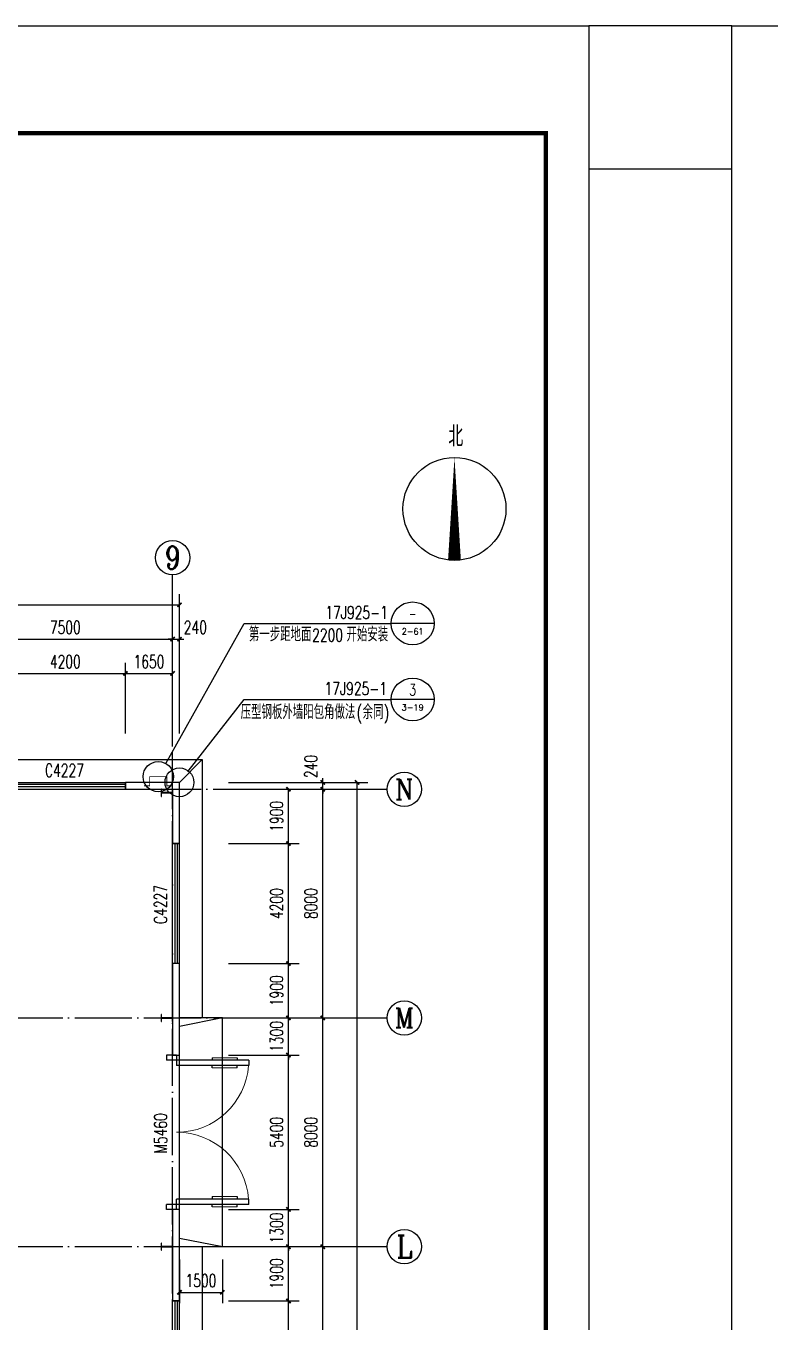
# Model space of a CAD drawing. Extents: x 14586673 to 15379323, y -344170 to -118775.
# Drawn here: x 14746495 to 14772514, y -226859 to -181520 of the extents above; entities that cross this region are included whole.
import ezdxf
from ezdxf.enums import TextEntityAlignment as Align

# ---------------------------------------------------------------- set-up
doc = ezdxf.new("R2010")
doc.units = 0
doc.header["$LTSCALE"] = 1000
doc.header["$MEASUREMENT"] = 0
doc.linetypes.add('DOTE', pattern=[2.42, 2, -0.2, 0.02, -0.2])
for name, color, linetype in [('AXIS', 3, 'Continuous'), ('AXIS_TEXT', 7, 'Continuous'), ('COLUMN', 2, 'Continuous'), ('DIM_IDEN', 3, 'Continuous'), ('DIM_LEAD', 3, 'Continuous'), ('DIM_SYMB', 3, 'Continuous'), ('DOTE', 1, 'DOTE'), ('PUB_DIM', 3, 'Continuous'), ('PUB_TEXT', 7, 'Continuous'), ('TK', 4, 'Continuous'), ('WALL-PARAPET', 6, 'Continuous'), ('WINDOW', 4, 'Continuous'), ('WINDOW_TEXT', 7, 'Continuous')]:
    doc.layers.add(name, color=color, linetype=linetype)
doc.styles.add('_TCH_AXIS', font='COMPLEX', dxfattribs={"bigfont": 'GBCBIG'})
doc.styles.add('_TCH_DIM', font='SIMPLEX', dxfattribs={"bigfont": 'GBCBIG'})
doc.styles.add('_TCH_DIM_T3', font='SIMPLEX', dxfattribs={"width": 0.705882, "bigfont": 'GBCBIG'})
doc.styles.add('_TCH_LABEL', font='COMPLEX', dxfattribs={"bigfont": 'GBCBIG'})
doc.styles.add('_TCH_WINDOW', font='SIMPLEX', dxfattribs={"height": 3.5, "bigfont": 'GBCBIG'})
doc.styles.add('COMPLEX', font='COMPLEX')
doc.dimstyles.new('_TCH_ARCH&&150', dxfattribs={"dimtxt": 446.25, "dimasz": 150, "dimexe": 375, "dimexo": 450, "dimgap": 189.375, "dimtad": 1, "dimdec": 0, "dimzin": 0, "dimdsep": 46, "dimtxsty": '_TCH_DIM_T3', "dimblk": 'ARCHTICK', "dimcen": 0.09, "dimclrt": 7, "dimazin": 2, "dimtfac": 1, "dimtdec": 0, "dimtix": 1, "dimtmove": 2, "dimatfit": 3, "dimfxl": 0, "dimtolj": 1, "dimtzin": 0, "dimarcsym": 0})

# ---------------------------------------------------------------- blocks, each defined once
blk = doc.blocks.new('A$C797E1D2B')
at = {"layer": 'COLUMN'}
h = blk.add_hatch(color=256, dxfattribs=at)
h.paths.add_polyline_path([(125, 400), (250, 400), (250, 388), (130, 388), (130, 200), (125, 200)])
h.paths.add_polyline_path([(0, 400), (125, 400), (125, 200), (120, 200), (120, 388), (0, 388)])
h.paths.add_polyline_path([(0, 12), (120, 12), (120, 200), (125, 200), (125, 0), (0, 0)])
h.paths.add_polyline_path([(125, 200), (130, 200), (130, 12), (250, 12), (250, 0), (125, 0)])
blk.add_lwpolyline([(250, 0), (250, 12), (130, 12), (130, 388), (250, 388), (250, 400), (0, 400), (0, 388), (120, 388), (120, 12), (0, 12), (0, 0)], close=True, dxfattribs=at)
blk = doc.blocks.new('GeYuanFrame_34052851', base_point=(20.09, 4.53))
at = {"layer": 'TK'}
blk.add_lwpolyline([(20.09, 4.53), (20.09, 598.53), (1071.09, 598.53), (1071.09, 4.53)], close=True, dxfattribs=at)
at = {"layer": 'TK', "const_width": 1}
blk.add_lwpolyline([(45.09, 588.53), (1061.09, 588.53), (1061.09, 14.53), (45.09, 14.53)], close=True, dxfattribs=at)
blk = doc.blocks.new('GeYuanFrame_70717211', base_point=(20.09, 4.53))
at = {"layer": 'TK'}
blk.add_lwpolyline([(20.09, 4.53), (20.09, 598.53), (1071.09, 598.53), (1071.09, 4.53)], close=True, dxfattribs=at)
blk = doc.blocks.new('_AXISO')
blk.add_circle((0, 0), 0.5)
at = {"layer": 'AXIS_TEXT', "style": 'COMPLEX', "width": 1.041667}
blk.add_attdef('A', text='', height=0.56, dxfattribs=at).set_placement((-0.25, -0.28), (0.25, -0.28), align=Align.FIT)
blk = doc.blocks.new('_ArchTick')
at = {"color": 0, "linetype": 'ByBlock', "const_width": 0.4}
blk.add_lwpolyline([(-0.5, -0.5), (0.5, 0.5)], dxfattribs=at)
blk = doc.blocks.new('*D60')
at = {"layer": 'AXIS', "color": 0, "lineweight": -2}
for p, q in [((14753573, -207980), (14758448, -207980)), ((14758073, -304460), (14758073, -207980)), ((14753573, -304460), (14758448, -304460))]:
    blk.add_line(p, q, dxfattribs=at)
at = {"layer": 'Defpoints', "color": 0}
for p in [(14753123, -207980), (14758073, -207980), (14753123, -304460)]:
    blk.add_point(p, dxfattribs=at)
at = {"layer": 'AXIS', "color": 0, "lineweight": -2, "xscale": 150, "yscale": 150, "zscale": 150}
for p, rotation in [((14758073, -207980), 90), ((14758073, -304460), 270)]:
    blk.add_blockref('_ArchTick', p, dxfattribs=dict(at, rotation=rotation))
at = {"layer": 'AXIS', "color": 7, "insert": (14757660, -256220), "char_height": 446.2, "attachment_point": 5, "rotation": 90, "style": '_TCH_DIM_T3'}
blk.add_mtext('\\A1;96480', dxfattribs=at)
blk = doc.blocks.new('*D71')
at = {"layer": 'AXIS', "color": 0, "lineweight": -2}
for p, q in [((14753573, -224220), (14757248, -224220)), ((14756873, -232220), (14756873, -224220)), ((14753573, -232220), (14757248, -232220))]:
    blk.add_line(p, q, dxfattribs=at)
at = {"layer": 'Defpoints', "color": 0}
for p in [(14753123, -224220), (14756873, -224220), (14753123, -232220)]:
    blk.add_point(p, dxfattribs=at)
at = {"layer": 'AXIS', "color": 0, "lineweight": -2, "xscale": 150, "yscale": 150, "zscale": 150}
for p, rotation in [((14756873, -224220), 90), ((14756873, -232220), 270)]:
    blk.add_blockref('_ArchTick', p, dxfattribs=dict(at, rotation=rotation))
at = {"layer": 'AXIS', "color": 7, "insert": (14756460, -228220), "char_height": 446.2, "attachment_point": 5, "rotation": 90, "style": '_TCH_DIM_T3'}
blk.add_mtext('\\A1;8000', dxfattribs=at)
blk = doc.blocks.new('*D72')
at = {"layer": 'AXIS', "color": 0, "lineweight": -2}
for p, q in [((14753573, -216220), (14757248, -216220)), ((14756873, -224220), (14756873, -216220)), ((14753573, -224220), (14757248, -224220))]:
    blk.add_line(p, q, dxfattribs=at)
at = {"layer": 'Defpoints', "color": 0}
for p in [(14753123, -216220), (14756873, -216220), (14753123, -224220)]:
    blk.add_point(p, dxfattribs=at)
at = {"layer": 'AXIS', "color": 0, "lineweight": -2, "xscale": 150, "yscale": 150, "zscale": 150}
for p, rotation in [((14756873, -216220), 90), ((14756873, -224220), 270)]:
    blk.add_blockref('_ArchTick', p, dxfattribs=dict(at, rotation=rotation))
at = {"layer": 'AXIS', "color": 7, "insert": (14756460, -220220), "char_height": 446.2, "attachment_point": 5, "rotation": 90, "style": '_TCH_DIM_T3'}
blk.add_mtext('\\A1;8000', dxfattribs=at)
blk = doc.blocks.new('*D73')
at = {"layer": 'AXIS', "color": 0, "lineweight": -2}
for p, q in [((14753573, -208220), (14757248, -208220)), ((14756873, -216220), (14756873, -208220)), ((14753573, -216220), (14757248, -216220))]:
    blk.add_line(p, q, dxfattribs=at)
at = {"layer": 'Defpoints', "color": 0}
for p in [(14753123, -208220), (14756873, -208220), (14753123, -216220)]:
    blk.add_point(p, dxfattribs=at)
at = {"layer": 'AXIS', "color": 0, "lineweight": -2, "xscale": 150, "yscale": 150, "zscale": 150}
for p, rotation in [((14756873, -208220), 90), ((14756873, -216220), 270)]:
    blk.add_blockref('_ArchTick', p, dxfattribs=dict(at, rotation=rotation))
at = {"layer": 'AXIS', "color": 7, "insert": (14756460, -212220), "char_height": 446.2, "attachment_point": 5, "rotation": 90, "style": '_TCH_DIM_T3'}
blk.add_mtext('\\A1;8000', dxfattribs=at)
blk = doc.blocks.new('*D74')
at = {"layer": 'AXIS', "color": 0, "lineweight": -2}
for p, q in [((14753573, -207980), (14757248, -207980)), ((14756873, -207980), (14756873, -207830)), ((14756873, -208220), (14756873, -207980)), ((14753573, -208220), (14757248, -208220)), ((14756873, -208220), (14756873, -208370))]:
    blk.add_line(p, q, dxfattribs=at)
at = {"layer": 'Defpoints', "color": 0}
for p in [(14753123, -207980), (14756873, -207980), (14753123, -208220)]:
    blk.add_point(p, dxfattribs=at)
at = {"layer": 'AXIS', "color": 0, "lineweight": -2, "xscale": 150, "yscale": 150, "zscale": 150}
for p, rotation in [((14756873, -207980), 270), ((14756873, -208220), 90)]:
    blk.add_blockref('_ArchTick', p, dxfattribs=dict(at, rotation=rotation))
at = {"layer": 'AXIS', "color": 7, "insert": (14756460, -207425), "char_height": 446.2, "attachment_point": 5, "rotation": 90, "style": '_TCH_DIM_T3'}
blk.add_mtext('\\A1;240', dxfattribs=at)
blk = doc.blocks.new('$DorLib2D$00000011')
for p, q in [((-0.4667, 0.4709), (-0.4667, -0.0625)), ((-0.4667, 0.4709), (-0.4333, 0.4709)), ((-0.4333, 0.4709), (-0.4333, 0.0042)), ((0.4333, 0.4709), (0.4333, 0.0042)), ((0.4667, 0.4709), (0.4333, 0.4709)), ((0.4667, 0.4709), (0.4667, -0.0625)), ((-0.4833, 0.3962), (-0.4667, 0.3962)), ((-0.4167, 0.3962), (-0.4333, 0.3962)), ((0.4167, 0.3962), (0.4333, 0.3962)), ((0.4833, 0.3962), (0.4667, 0.3962)), ((-0.4833, 0.2346), (-0.4667, 0.2346)), ((-0.4167, 0.2346), (-0.4333, 0.2346)), ((0.4167, 0.2346), (0.4333, 0.2346)), ((0.4833, 0.2346), (0.4667, 0.2346)), ((-0.5, 0.0042), (-0.4333, 0.0042)), ((-0.5, 0.0042), (-0.5, -0.0625)), ((0.5, 0.0042), (0.4333, 0.0042)), ((0.5, 0.0042), (0.5, -0.0625)), ((-0.5, -0.0625), (-0.4667, -0.0625)), ((0.5, -0.0625), (0.4667, -0.0625))]:
    blk.add_line(p, q)
at = {"lineweight": 13}
for p, q in [((-0.4833, 0.3962), (-0.4833, 0.2346)), ((-0.4167, 0.3962), (-0.4167, 0.2346)), ((0.4167, 0.3962), (0.4167, 0.2346)), ((0.4833, 0.3962), (0.4833, 0.2346))]:
    blk.add_line(p, q, dxfattribs=at)
for centre, start, end in [((-0.4667, 0.0042), 0, 85.90396), ((0.4667, 0.0042), 94.09604, 180)]:
    blk.add_arc(centre, 0.4667, start, end, dxfattribs=at)
blk = doc.blocks.new('$TCHSYS$WIN2D')
for p, q in [((-0.5, 0.5), (0.5, 0.5)), ((-0.5, 0.5), (-0.5, -0.5)), ((0.5, 0.5), (0.5, -0.5)), ((0.5, 0.167), (-0.5, 0.167)), ((0.5, -0.167), (-0.5, -0.167)), ((-0.5, -0.5), (0.5, -0.5))]:
    blk.add_line(p, q)
blk = doc.blocks.new('*D91')
at = {"layer": 'AXIS', "color": 0, "lineweight": -2}
for p, q in [((14691383, -206270), (14691383, -201395)), ((14751863, -206270), (14751863, -201395)), ((14691383, -201770), (14751863, -201770))]:
    blk.add_line(p, q, dxfattribs=at)
at = {"layer": 'Defpoints', "color": 0}
for p in [(14751863, -201770), (14691383, -206720), (14751863, -206720)]:
    blk.add_point(p, dxfattribs=at)
at = {"layer": 'AXIS', "color": 0, "lineweight": -2, "xscale": 150, "yscale": 150, "zscale": 150, "rotation": 180}
blk.add_blockref('_ArchTick', (14691383, -201770), dxfattribs=at)
at = {"layer": 'AXIS', "color": 0, "lineweight": -2, "xscale": 150, "yscale": 150, "zscale": 150}
blk.add_blockref('_ArchTick', (14751863, -201770), dxfattribs=at)
at = {"layer": 'AXIS', "color": 7, "insert": (14721623, -201358), "char_height": 446.2, "attachment_point": 5, "style": '_TCH_DIM_T3'}
blk.add_mtext('\\A1;60480', dxfattribs=at)
blk = doc.blocks.new('*D100')
at = {"layer": 'AXIS', "color": 0, "lineweight": -2}
for p, q in [((14744123, -206270), (14744123, -202595)), ((14751623, -206270), (14751623, -202595)), ((14744123, -202970), (14751623, -202970))]:
    blk.add_line(p, q, dxfattribs=at)
at = {"layer": 'Defpoints', "color": 0}
for p in [(14751623, -202970), (14744123, -206720), (14751623, -206720)]:
    blk.add_point(p, dxfattribs=at)
at = {"layer": 'AXIS', "color": 0, "lineweight": -2, "xscale": 150, "yscale": 150, "zscale": 150, "rotation": 180}
blk.add_blockref('_ArchTick', (14744123, -202970), dxfattribs=at)
at = {"layer": 'AXIS', "color": 0, "lineweight": -2, "xscale": 150, "yscale": 150, "zscale": 150}
blk.add_blockref('_ArchTick', (14751623, -202970), dxfattribs=at)
at = {"layer": 'AXIS', "color": 7, "insert": (14747873, -202558), "char_height": 446.2, "attachment_point": 5, "style": '_TCH_DIM_T3'}
blk.add_mtext('\\A1;7500', dxfattribs=at)
blk = doc.blocks.new('*D101')
at = {"layer": 'AXIS', "color": 0, "lineweight": -2}
for p, q in [((14751623, -206270), (14751623, -202595)), ((14751863, -206270), (14751863, -202595)), ((14751623, -202970), (14751473, -202970)), ((14751623, -202970), (14751863, -202970)), ((14751863, -202970), (14752013, -202970))]:
    blk.add_line(p, q, dxfattribs=at)
at = {"layer": 'Defpoints', "color": 0}
for p in [(14751863, -202970), (14751623, -206720), (14751863, -206720)]:
    blk.add_point(p, dxfattribs=at)
at = {"layer": 'AXIS', "color": 0, "lineweight": -2, "xscale": 150, "yscale": 150, "zscale": 150}
blk.add_blockref('_ArchTick', (14751623, -202970), dxfattribs=at)
at = {"layer": 'AXIS', "color": 0, "lineweight": -2, "xscale": 150, "yscale": 150, "zscale": 150, "rotation": 180}
blk.add_blockref('_ArchTick', (14751863, -202970), dxfattribs=at)
at = {"layer": 'AXIS', "color": 7, "insert": (14752418, -202558), "char_height": 446.2, "attachment_point": 5, "style": '_TCH_DIM_T3'}
blk.add_mtext('\\A1;240', dxfattribs=at)
blk = doc.blocks.new('*D130')
at = {"layer": 'Defpoints', "color": 0}
for p in [(14751863, -224220), (14753363, -224220), (14753363, -225820)]:
    blk.add_point(p, dxfattribs=at)
at = {"layer": 'PUB_DIM', "color": 0, "lineweight": -2}
for p, q in [((14751863, -224670), (14751863, -226195)), ((14753363, -224670), (14753363, -226195)), ((14751863, -225820), (14753363, -225820))]:
    blk.add_line(p, q, dxfattribs=at)
at = {"layer": 'PUB_DIM', "color": 0, "lineweight": -2, "xscale": 150, "yscale": 150, "zscale": 150, "rotation": 180}
blk.add_blockref('_ArchTick', (14751863, -225820), dxfattribs=at)
at = {"layer": 'PUB_DIM', "color": 0, "lineweight": -2, "xscale": 150, "yscale": 150, "zscale": 150}
blk.add_blockref('_ArchTick', (14753363, -225820), dxfattribs=at)
at = {"layer": 'PUB_DIM', "color": 7, "insert": (14752613, -225408), "char_height": 446.2, "attachment_point": 5, "style": '_TCH_DIM_T3'}
blk.add_mtext('\\A1;1500', dxfattribs=at)
blk = doc.blocks.new('*D279')
at = {"layer": 'Defpoints', "color": 0}
for p in [(14749973, -204170), (14745773, -206720), (14749973, -206720)]:
    blk.add_point(p, dxfattribs=at)
at = {"layer": 'PUB_DIM', "color": 0, "lineweight": -2}
for p, q in [((14745773, -206270), (14745773, -203795)), ((14749973, -206270), (14749973, -203795)), ((14745773, -204170), (14749973, -204170))]:
    blk.add_line(p, q, dxfattribs=at)
at = {"layer": 'PUB_DIM', "color": 0, "lineweight": -2, "xscale": 150, "yscale": 150, "zscale": 150, "rotation": 180}
blk.add_blockref('_ArchTick', (14745773, -204170), dxfattribs=at)
at = {"layer": 'PUB_DIM', "color": 0, "lineweight": -2, "xscale": 150, "yscale": 150, "zscale": 150}
blk.add_blockref('_ArchTick', (14749973, -204170), dxfattribs=at)
at = {"layer": 'PUB_DIM', "color": 7, "insert": (14747873, -203758), "char_height": 446.2, "attachment_point": 5, "style": '_TCH_DIM_T3'}
blk.add_mtext('\\A1;4200', dxfattribs=at)
blk = doc.blocks.new('*D280')
at = {"layer": 'Defpoints', "color": 0}
for p in [(14751623, -204170), (14749973, -206720), (14751623, -206720)]:
    blk.add_point(p, dxfattribs=at)
at = {"layer": 'PUB_DIM', "color": 0, "lineweight": -2}
for p, q in [((14749973, -206270), (14749973, -203795)), ((14751623, -206270), (14751623, -203795)), ((14749973, -204170), (14751623, -204170))]:
    blk.add_line(p, q, dxfattribs=at)
at = {"layer": 'PUB_DIM', "color": 0, "lineweight": -2, "xscale": 150, "yscale": 150, "zscale": 150, "rotation": 180}
blk.add_blockref('_ArchTick', (14749973, -204170), dxfattribs=at)
at = {"layer": 'PUB_DIM', "color": 0, "lineweight": -2, "xscale": 150, "yscale": 150, "zscale": 150}
blk.add_blockref('_ArchTick', (14751623, -204170), dxfattribs=at)
at = {"layer": 'PUB_DIM', "color": 7, "insert": (14750798, -203758), "char_height": 446.2, "attachment_point": 5, "style": '_TCH_DIM_T3'}
blk.add_mtext('\\A1;1650', dxfattribs=at)
blk = doc.blocks.new('*D369')
at = {"layer": 'Defpoints', "color": 0}
for p in [(14753123, -226120), (14755673, -226120), (14753123, -230320)]:
    blk.add_point(p, dxfattribs=at)
at = {"layer": 'PUB_DIM', "color": 0, "lineweight": -2}
for p, q in [((14753573, -226120), (14756048, -226120)), ((14755673, -230320), (14755673, -226120)), ((14753573, -230320), (14756048, -230320))]:
    blk.add_line(p, q, dxfattribs=at)
at = {"layer": 'PUB_DIM', "color": 0, "lineweight": -2, "xscale": 150, "yscale": 150, "zscale": 150}
for p, rotation in [((14755673, -226120), 90), ((14755673, -230320), 270)]:
    blk.add_blockref('_ArchTick', p, dxfattribs=dict(at, rotation=rotation))
at = {"layer": 'PUB_DIM', "color": 7, "insert": (14755260, -228220), "char_height": 446.2, "attachment_point": 5, "rotation": 90, "style": '_TCH_DIM_T3'}
blk.add_mtext('\\A1;4200', dxfattribs=at)
blk = doc.blocks.new('*D370')
at = {"layer": 'Defpoints', "color": 0}
for p in [(14753123, -224220), (14755673, -224220), (14753123, -226120)]:
    blk.add_point(p, dxfattribs=at)
at = {"layer": 'PUB_DIM', "color": 0, "lineweight": -2}
for p, q in [((14753573, -224220), (14756048, -224220)), ((14755673, -226120), (14755673, -224220)), ((14753573, -226120), (14756048, -226120))]:
    blk.add_line(p, q, dxfattribs=at)
at = {"layer": 'PUB_DIM', "color": 0, "lineweight": -2, "xscale": 150, "yscale": 150, "zscale": 150}
for p, rotation in [((14755673, -224220), 90), ((14755673, -226120), 270)]:
    blk.add_blockref('_ArchTick', p, dxfattribs=dict(at, rotation=rotation))
at = {"layer": 'PUB_DIM', "color": 7, "insert": (14755260, -225170), "char_height": 446.2, "attachment_point": 5, "rotation": 90, "style": '_TCH_DIM_T3'}
blk.add_mtext('\\A1;1900', dxfattribs=at)
blk = doc.blocks.new('*D371')
at = {"layer": 'Defpoints', "color": 0}
for p in [(14753123, -222920), (14755673, -222920), (14753123, -224220)]:
    blk.add_point(p, dxfattribs=at)
at = {"layer": 'PUB_DIM', "color": 0, "lineweight": -2}
for p, q in [((14753573, -222920), (14756048, -222920)), ((14755673, -222920), (14755673, -222770)), ((14755673, -224220), (14755673, -222920)), ((14753573, -224220), (14756048, -224220)), ((14755673, -224220), (14755673, -224370))]:
    blk.add_line(p, q, dxfattribs=at)
at = {"layer": 'PUB_DIM', "color": 0, "lineweight": -2, "xscale": 150, "yscale": 150, "zscale": 150}
for p, rotation in [((14755673, -222920), 270), ((14755673, -224220), 90)]:
    blk.add_blockref('_ArchTick', p, dxfattribs=dict(at, rotation=rotation))
at = {"layer": 'PUB_DIM', "color": 7, "insert": (14755260, -223570), "char_height": 446.2, "attachment_point": 5, "rotation": 90, "style": '_TCH_DIM_T3'}
blk.add_mtext('\\A1;1300', dxfattribs=at)
blk = doc.blocks.new('*D372')
at = {"layer": 'Defpoints', "color": 0}
for p in [(14753123, -217520), (14755673, -217520), (14753123, -222920)]:
    blk.add_point(p, dxfattribs=at)
at = {"layer": 'PUB_DIM', "color": 0, "lineweight": -2}
for p, q in [((14753573, -217520), (14756048, -217520)), ((14755673, -222920), (14755673, -217520)), ((14753573, -222920), (14756048, -222920))]:
    blk.add_line(p, q, dxfattribs=at)
at = {"layer": 'PUB_DIM', "color": 0, "lineweight": -2, "xscale": 150, "yscale": 150, "zscale": 150}
for p, rotation in [((14755673, -217520), 90), ((14755673, -222920), 270)]:
    blk.add_blockref('_ArchTick', p, dxfattribs=dict(at, rotation=rotation))
at = {"layer": 'PUB_DIM', "color": 7, "insert": (14755260, -220220), "char_height": 446.2, "attachment_point": 5, "rotation": 90, "style": '_TCH_DIM_T3'}
blk.add_mtext('\\A1;5400', dxfattribs=at)
blk = doc.blocks.new('*D373')
at = {"layer": 'Defpoints', "color": 0}
for p in [(14753123, -216220), (14755673, -216220), (14753123, -217520)]:
    blk.add_point(p, dxfattribs=at)
at = {"layer": 'PUB_DIM', "color": 0, "lineweight": -2}
for p, q in [((14753573, -216220), (14756048, -216220)), ((14755673, -216220), (14755673, -216070)), ((14755673, -217520), (14755673, -216220)), ((14753573, -217520), (14756048, -217520)), ((14755673, -217520), (14755673, -217670))]:
    blk.add_line(p, q, dxfattribs=at)
at = {"layer": 'PUB_DIM', "color": 0, "lineweight": -2, "xscale": 150, "yscale": 150, "zscale": 150}
for p, rotation in [((14755673, -216220), 270), ((14755673, -217520), 90)]:
    blk.add_blockref('_ArchTick', p, dxfattribs=dict(at, rotation=rotation))
at = {"layer": 'PUB_DIM', "color": 7, "insert": (14755260, -216870), "char_height": 446.2, "attachment_point": 5, "rotation": 90, "style": '_TCH_DIM_T3'}
blk.add_mtext('\\A1;1300', dxfattribs=at)
blk = doc.blocks.new('*D374')
at = {"layer": 'Defpoints', "color": 0}
for p in [(14753123, -214320), (14755673, -214320), (14753123, -216220)]:
    blk.add_point(p, dxfattribs=at)
at = {"layer": 'PUB_DIM', "color": 0, "lineweight": -2}
for p, q in [((14753573, -214320), (14756048, -214320)), ((14755673, -216220), (14755673, -214320)), ((14753573, -216220), (14756048, -216220))]:
    blk.add_line(p, q, dxfattribs=at)
at = {"layer": 'PUB_DIM', "color": 0, "lineweight": -2, "xscale": 150, "yscale": 150, "zscale": 150}
for p, rotation in [((14755673, -214320), 90), ((14755673, -216220), 270)]:
    blk.add_blockref('_ArchTick', p, dxfattribs=dict(at, rotation=rotation))
at = {"layer": 'PUB_DIM', "color": 7, "insert": (14755260, -215270), "char_height": 446.2, "attachment_point": 5, "rotation": 90, "style": '_TCH_DIM_T3'}
blk.add_mtext('\\A1;1900', dxfattribs=at)
blk = doc.blocks.new('*D375')
at = {"layer": 'Defpoints', "color": 0}
for p in [(14753123, -210120), (14755673, -210120), (14753123, -214320)]:
    blk.add_point(p, dxfattribs=at)
at = {"layer": 'PUB_DIM', "color": 0, "lineweight": -2}
for p, q in [((14753573, -210120), (14756048, -210120)), ((14755673, -214320), (14755673, -210120)), ((14753573, -214320), (14756048, -214320))]:
    blk.add_line(p, q, dxfattribs=at)
at = {"layer": 'PUB_DIM', "color": 0, "lineweight": -2, "xscale": 150, "yscale": 150, "zscale": 150}
for p, rotation in [((14755673, -210120), 90), ((14755673, -214320), 270)]:
    blk.add_blockref('_ArchTick', p, dxfattribs=dict(at, rotation=rotation))
at = {"layer": 'PUB_DIM', "color": 7, "insert": (14755260, -212220), "char_height": 446.2, "attachment_point": 5, "rotation": 90, "style": '_TCH_DIM_T3'}
blk.add_mtext('\\A1;4200', dxfattribs=at)
blk = doc.blocks.new('*D376')
at = {"layer": 'Defpoints', "color": 0}
for p in [(14753123, -208220), (14755673, -208220), (14753123, -210120)]:
    blk.add_point(p, dxfattribs=at)
at = {"layer": 'PUB_DIM', "color": 0, "lineweight": -2}
for p, q in [((14753573, -208220), (14756048, -208220)), ((14755673, -210120), (14755673, -208220)), ((14753573, -210120), (14756048, -210120))]:
    blk.add_line(p, q, dxfattribs=at)
at = {"layer": 'PUB_DIM', "color": 0, "lineweight": -2, "xscale": 150, "yscale": 150, "zscale": 150}
for p, rotation in [((14755673, -208220), 90), ((14755673, -210120), 270)]:
    blk.add_blockref('_ArchTick', p, dxfattribs=dict(at, rotation=rotation))
at = {"layer": 'PUB_DIM', "color": 7, "insert": (14755260, -209170), "char_height": 446.2, "attachment_point": 5, "rotation": 90, "style": '_TCH_DIM_T3'}
blk.add_mtext('\\A1;1900', dxfattribs=at)

msp = doc.modelspace()

# ---------------------------------------------------------------- linework, layer by layer
at = {"ltscale": 0.5}
for p, q in [((14751862.6, -207980.3), (14752662.6, -207180.3)), ((14753362.6, -216220.3), (14751862.6, -216520.3)), ((14751862.6, -223920.3), (14753362.6, -224220.3))]:
    msp.add_line(p, q, dxfattribs=at)
msp.add_lwpolyline([(14766172.6, -181520.3), (14766172.6, -186520.3), (14771172.6, -186520.3), (14771172.6, -181520.3)], close=True, dxfattribs=at)
for points in [[(14744122.6, -207180.3), (14752662.6, -207180.3), (14752662.6, -216220.3)], [(14751862.6, -224220.3), (14753362.6, -224220.3), (14753362.6, -216220.3), (14751862.6, -216220.3)], [(14752662.6, -224220.3), (14752662.6, -256220.3)]]:
    msp.add_lwpolyline(points, dxfattribs=at)
at = {"const_width": 30}
msp.add_lwpolyline([(14751622.6, -208100.3), (14751422.6, -208100.3), (14751422.6, -207780.3), (14750822.6, -207780.3), (14750822.6, -208100.3), (14750622.6, -208100.3)], dxfattribs=at)
at = {"layer": 'AXIS'}
for p, q in [((14751622.6, -206720.3), (14751622.6, -200720.3)), ((14753122.6, -208220.3), (14759122.6, -208220.3)), ((14753122.6, -216220.3), (14759122.6, -216220.3)), ((14753122.6, -224220.3), (14759122.6, -224220.3))]:
    msp.add_line(p, q, dxfattribs=at)
at = {"layer": 'DIM_IDEN'}
for p, q in [((14752172.5, -207582.7), (14754122.6, -205080.8)), ((14754122.6, -205080.8), (14759267.2, -205080.8)), ((14760767.2, -205080.8), (14759267.2, -205080.8))]:
    msp.add_line(p, q, dxfattribs=at)
for centre, radius in [((14760017.2, -205080.8), 750), ((14751862.6, -207980.3), 504.2)]:
    msp.add_circle(centre, radius, dxfattribs=at)
at = {"layer": 'DIM_LEAD'}
for p, q in [((14751381.5, -207317.7), (14754122.6, -202420.3)), ((14754122.6, -202420.3), (14759267.2, -202420.3)), ((14760767.2, -202420.3), (14759267.2, -202420.3))]:
    msp.add_line(p, q, dxfattribs=at)
for centre, radius in [((14760017.2, -202420.3), 750), ((14751122.6, -207780.3), 530.2)]:
    msp.add_circle(centre, radius, dxfattribs=at)
at = {"layer": 'DIM_SYMB'}
msp.add_lwpolyline([(14761479, -200214.5, 450, 0, 0), (14761479, -196614.5, 0, 0, 0)], format="xyseb", dxfattribs=at)
msp.add_circle((14761479, -198414.5), 1800, dxfattribs=at)
at = {"layer": 'DOTE'}
for p, q in [((14751622.6, -305720.3), (14751622.6, -206720.3)), ((14690122.6, -208220.3), (14753122.6, -208220.3)), ((14690122.6, -216220.3), (14753122.6, -216220.3)), ((14690122.6, -224220.3), (14753122.6, -224220.3))]:
    msp.add_line(p, q, dxfattribs=at)
at = {"layer": 'WALL-PARAPET'}
for p, q in [((14751862.6, -207980.3), (14749972.6, -207980.3)), ((14749972.6, -207980.3), (14749972.6, -208220.3)), ((14751862.6, -210120.3), (14751862.6, -207980.3)), ((14749972.6, -208220.3), (14751622.6, -208220.3)), ((14751622.6, -208220.3), (14751622.6, -210120.3)), ((14751622.6, -210120.3), (14751862.6, -210120.3)), ((14751862.6, -214320.3), (14751622.6, -214320.3)), ((14751622.6, -214320.3), (14751622.6, -217520.3)), ((14751862.6, -217520.3), (14751862.6, -214320.3)), ((14751622.6, -217520.3), (14751862.6, -217520.3)), ((14751862.6, -222920.3), (14751622.6, -222920.3)), ((14751622.6, -222920.3), (14751622.6, -226120.3)), ((14751862.6, -226120.3), (14751862.6, -222920.3)), ((14751622.6, -226120.3), (14751862.6, -226120.3))]:
    msp.add_line(p, q, dxfattribs=at)
at = {"layer": 'WINDOW'}
msp.add_line((14751862.6, -222920.3), (14751862.6, -217520.3), dxfattribs=at)

# ---------------------------------------------------------------- block references
at = {"xscale": 150, "yscale": 150, "zscale": 150, "rotation": 270}
for name, p in [('GeYuanFrame_34052851', (14677072.6, -181520.3)), ('GeYuanFrame_70717211', (14771172.6, -181520.3))]:
    msp.add_blockref(name, p, dxfattribs=at)
at = {"rotation": 270}
for p in [(14751222.6, -208220.3), (14751222.6, -216095.3), (14751222.6, -224095.3)]:
    msp.add_blockref('A$C797E1D2B', p, dxfattribs=at)
at = {"layer": 'AXIS'}
ref = msp.add_blockref('_AXISO', (14751622.6, -200120.3), dxfattribs=dict(at, xscale=1200, yscale=1200, zscale=1200))
ref.add_attrib('A', '9', dxfattribs={"layer": 'AXIS_TEXT', "ltscale": 0.5, "height": 798.8, "style": '_TCH_AXIS'}).set_placement((14751356.3, -200519.7), (14751888.8, -200519.7), align=Align.FIT)
ref = msp.add_blockref('_AXISO', (14759722.6, -208220.3), dxfattribs=dict(at, xscale=1200, yscale=1200, zscale=1200))
ref.add_attrib('A', 'N', dxfattribs={"layer": 'AXIS_TEXT', "ltscale": 0.5, "height": 711.9, "style": '_TCH_AXIS'}).set_placement((14759400.5, -208576.3), (14760044.6, -208576.3), align=Align.FIT)
ref = msp.add_blockref('_AXISO', (14759722.6, -216220.3), dxfattribs=dict(at, xscale=1200, yscale=1200, zscale=1200))
ref.add_attrib('A', 'M', dxfattribs={"layer": 'AXIS_TEXT', "ltscale": 0.5, "height": 678.8, "style": '_TCH_AXIS'}).set_placement((14759383.2, -216559.8), (14760062, -216559.8), align=Align.FIT)
ref = msp.add_blockref('_AXISO', (14759722.6, -224220.3), dxfattribs=dict(at, xscale=1200, yscale=1200, zscale=1200))
ref.add_attrib('A', 'L', dxfattribs={"layer": 'AXIS_TEXT', "ltscale": 0.5, "height": 781.2, "style": '_TCH_AXIS'}).set_placement((14759443.6, -224610.9), (14760001.6, -224610.9), align=Align.FIT)
at = {"layer": 'WINDOW'}
ref = msp.add_blockref('$TCHSYS$WIN2D', (14747872.6, -208100.3), dxfattribs=dict(at, xscale=-4200, yscale=240, zscale=-4200, rotation=180))
ref.add_attrib('A', 'C4227', (14747160.1, -207783.6), dxfattribs={"layer": 'WINDOW_TEXT', "ltscale": 0.5, "height": 446.25, "style": '_TCH_WINDOW', "width": 0.705882})
ref = msp.add_blockref('$TCHSYS$WIN2D', (14751742.6, -212220.3), dxfattribs=dict(at, xscale=4200, yscale=-240, zscale=4200, rotation=90))
ref.add_attrib('A', 'C4227', (14751425.9, -212932.8), dxfattribs={"layer": 'WINDOW_TEXT', "ltscale": 0.5, "height": 446.25, "rotation": 90, "style": '_TCH_WINDOW', "width": 0.705882})
ref = msp.add_blockref('$DorLib2D$00000011', (14751742.6, -220220.3), dxfattribs=dict(at, xscale=-5400, yscale=-5400, zscale=-5400, rotation=90))
ref.add_attrib('A', 'M5460', (14751425.9, -220955.3), dxfattribs={"layer": 'WINDOW_TEXT', "ltscale": 0.5, "height": 446.25, "rotation": 90, "style": '_TCH_WINDOW', "width": 0.705882})
ref = msp.add_blockref('$TCHSYS$WIN2D', (14751742.6, -228220.3), dxfattribs=dict(at, xscale=4200, yscale=-240, zscale=4200, rotation=90))
ref.add_attrib('A', 'C4227a', (14751425.9, -229067.8), dxfattribs={"layer": 'WINDOW_TEXT', "ltscale": 0.5, "height": 446.25, "rotation": 90, "style": '_TCH_WINDOW', "width": 0.705882})

# ---------------------------------------------------------------- texts
at = {"layer": 'PUB_TEXT'}
for s, height, style, p in [('北', 723.4, '_TCH_DIM', (14761263.6, -196239.5)), ('第一步距地面', 506.38, '_TCH_DIM', (14754290.6, -203052.6)), ('开始安装', 506.38, '_TCH_DIM', (14757702.3, -203052.6)), ('压型钢板外墙阳包角做法', 506.383, '_TCH_LABEL', (14754002.7, -205769.6)), ('余同', 506.38, '_TCH_LABEL', (14758267.5, -205769.6))]:
    msp.add_text(s, height=height, dxfattribs=dict(at, style=style)).set_placement(p)
at = {"layer": 'PUB_TEXT', "width": 0.705882}
for s, height, style, p in [('17J925-1', 446.25, '_TCH_DIM', (14756964.7, -202262.8)), ('2200', 446.25, '_TCH_DIM', (14756502.3, -203052.6)), ('17J925-1', 446.25, '_TCH_LABEL', (14756934.7, -204923.3)), ('(', 446.2, '_TCH_LABEL', (14758057.5, -205769.6)), (')', 446.2, '_TCH_LABEL', (14759004.7, -205769.6))]:
    msp.add_text(s, height=height, dxfattribs=dict(at, style=style)).set_placement(p)
at = {"layer": 'PUB_TEXT', "style": '_TCH_DIM', "width": 0.777778}
msp.add_text('-', height=391.5, dxfattribs=at).set_placement((14759886.7, -202281.5), (14760147.7, -202281.5), align=Align.FIT)
at = {"layer": 'PUB_TEXT'}
for s, height, style, p, p2 in [('2-61', 223.12, '_TCH_DIM', (14759640.1, -202813.5), (14760394.4, -202813.5)), ('3', 391.5, '_TCH_LABEL', (14759886.7, -204942), (14760147.7, -204942)), ('3-19', 206.52, '_TCH_LABEL', (14759628.8, -205461.4), (14760405.7, -205461.4))]:
    msp.add_text(s, height=height, dxfattribs=dict(at, style=style)).set_placement(p, p2, align=Align.FIT)

# ---------------------------------------------------------------- dimensions: what is measured, and where the dimension line sits
at = {"layer": 'AXIS'}
for p1, p2, distance, text, picture, middle in [((14691382.6, -206720.3), (14751862.6, -206720.3), 4950, '60480', '*D91', (14721622.6, -201357.8)), ((14744122.6, -206720.3), (14751622.6, -206720.3), 3750, '7500', '*D100', (14747872.6, -202557.8)), ((14753122.6, -304460.3), (14753122.6, -207980.3), -4950, '96480', '*D60', (14757660.1, -256220.3)), ((14753122.6, -216220.3), (14753122.6, -208220.3), -3750, '8000', '*D73', (14756460.1, -212220.3)), ((14753122.6, -224220.3), (14753122.6, -216220.3), -3750, '8000', '*D72', (14756460.1, -220220.3)), ((14753122.6, -232220.3), (14753122.6, -224220.3), -3750, '8000', '*D71', (14756460.1, -228220.3))]:
    dim = msp.add_aligned_dim(p1=p1, p2=p2, distance=distance, text=text, dimstyle='_TCH_ARCH&&150', dxfattribs=at)
    dim.commit()
    dim.dimension.update_dxf_attribs({"geometry": picture, "text_midpoint": middle})
for base, p1, p2, angle, picture, middle in [((14751862.6, -202970.3), (14751622.6, -206720.3), (14751862.6, -206720.3), 0, '*D101', (14752417.6, -202557.8)), ((14756872.6, -207980.3), (14753122.6, -208220.3), (14753122.6, -207980.3), 90, '*D74', (14756460.1, -207425.3))]:
    dim = msp.add_linear_dim(base=base, p1=p1, p2=p2, angle=angle, text='240', dimstyle='_TCH_ARCH&&150', dxfattribs=at)
    dim.commit()
    dim.dimension.update_dxf_attribs({"geometry": picture, "text_midpoint": middle, "dimtype": 161})
at = {"layer": 'PUB_DIM'}
for p1, p2, distance, text, picture, middle in [((14745772.6, -206720.3), (14749972.6, -206720.3), 2550, '4200', '*D279', (14747872.6, -203757.8)), ((14749972.6, -206720.3), (14751622.6, -206720.3), 2550, '1650', '*D280', (14750797.6, -203757.8)), ((14753122.6, -210120.3), (14753122.6, -208220.3), -2550, '1900', '*D376', (14755260.1, -209170.3)), ((14753122.6, -214320.3), (14753122.6, -210120.3), -2550, '4200', '*D375', (14755260.1, -212220.3)), ((14753122.6, -216220.3), (14753122.6, -214320.3), -2550, '1900', '*D374', (14755260.1, -215270.3)), ((14753122.6, -217520.3), (14753122.6, -216220.3), -2550, '1300', '*D373', (14755260.1, -216870.3)), ((14753122.6, -222920.3), (14753122.6, -217520.3), -2550, '5400', '*D372', (14755260.1, -220220.3)), ((14753122.6, -224220.3), (14753122.6, -222920.3), -2550, '1300', '*D371', (14755260.1, -223570.3)), ((14751862.6, -224220.3), (14753362.6, -224220.3), -1600, '1500', '*D130', (14752612.6, -225407.8)), ((14753122.6, -226120.3), (14753122.6, -224220.3), -2550, '1900', '*D370', (14755260.1, -225170.3)), ((14753122.6, -230320.3), (14753122.6, -226120.3), -2550, '4200', '*D369', (14755260.1, -228220.3))]:
    dim = msp.add_aligned_dim(p1=p1, p2=p2, distance=distance, text=text, dimstyle='_TCH_ARCH&&150', dxfattribs=at)
    dim.commit()
    dim.dimension.update_dxf_attribs({"geometry": picture, "text_midpoint": middle})

doc.saveas('drawing.dxf')
